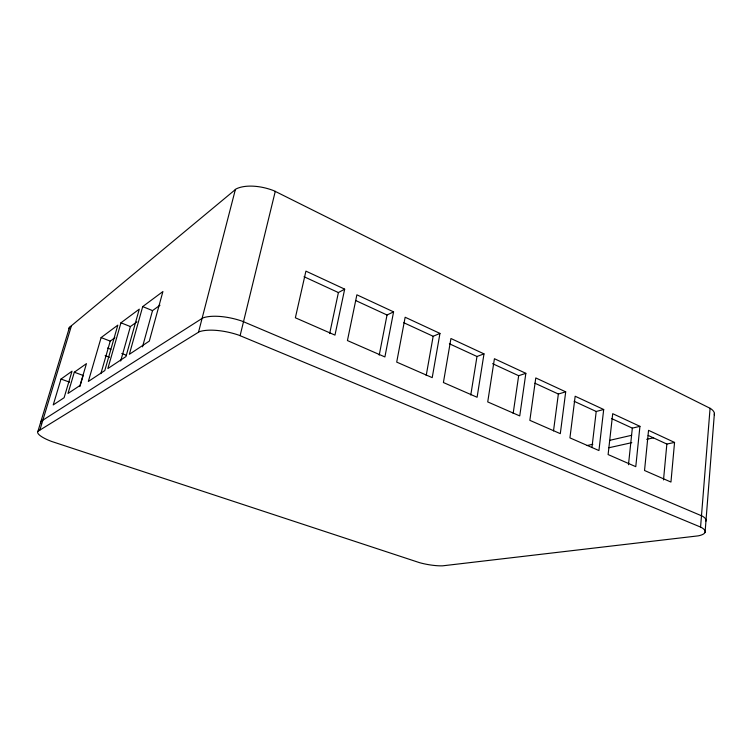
<?xml version="1.0" encoding="UTF-8"?>
<svg xmlns="http://www.w3.org/2000/svg" width="752" height="752" viewBox="0 0 752 752"><rect width="100%" height="100%" fill="white"/><g stroke="black" fill="none" stroke-linecap="round" stroke-linejoin="round"><path stroke-width="1.13" d="M705.066 532.341L714.4 413.356M700.573 527.067L238.657 335.091A35.983 13.075 14.3 0 0 199.327 331.717L37.769 431.404A25.906 6.27 14.9 0 0 51.493 441.405L419.541 562.665A20.727 4.437 10 0 0 442.655 565.824L698.232 535.856A28.698 7.511 6.3 0 0 701.287 527.415L700.573 527.067L710.076 408.289L273.916 190.726A34.263 16.835 15.8 0 0 236.194 188.884L69.278 327.515A25.013 8.31 16.6 0 0 69.015 328.784M674.553 442.42L670.953 482.051L644.53 470.498L648.544 430.332L674.553 442.42L666.855 444.056L648.186 435.446M663.508 479.936L666.855 444.056M639.933 426.328L635.778 466.672L608.114 454.565L612.711 413.685L639.933 426.328L632.338 428.132L611.461 418.507M628.475 464.745L632.338 428.132M603.696 409.492L598.94 450.551L569.931 437.871L575.167 396.238L603.696 409.492L596.214 411.476L574.105 401.277M591.946 447.572L596.214 411.476M565.711 391.839L560.306 433.66L529.85 420.34L535.781 377.936L565.711 391.839L558.36 394.02L534.935 383.219M553.51 430.905L558.36 394.02M525.855 373.321L519.745 415.922L487.728 401.916L494.421 358.723L525.855 373.321L518.664 375.709L492.588 363.677M513.165 413.403L518.664 375.709M483.997 353.872L477.097 397.263L443.407 382.533L450.937 338.513L483.997 353.872L476.984 356.486L449.386 343.758M470.78 395.007L476.984 356.486M439.958 333.409L432.212 377.636L396.708 362.107L405.149 317.241L439.958 333.409L433.161 336.276L403.777 322.721M426.205 375.53L433.161 336.276M393.587 311.864L384.902 356.946L347.433 340.562L356.88 294.812L393.587 311.864L387.026 314.994L355.743 300.565M379.224 355.123L387.026 314.994M344.679 289.135L334.969 335.11L295.367 317.786L305.914 271.134L344.679 289.135L338.4 292.566L329.658 333.597M240.114 335.627L275.279 191.318M198.556 332.064L235.414 189.372M142.513 346.851L152.524 310.614L159.979 305.227M142.711 306.59L129.353 354.314L149.31 341.098L162.911 291.541L142.711 306.59L152.524 310.614M120.677 361.035L130.397 326.565L136.92 321.865M120.95 322.805L107.874 368.536L125.96 356.561L139.28 309.157L120.95 322.805L130.397 326.565M100.871 373.65L110.234 341.117L114.953 337.714M101.116 337.582L88.332 381.48L104.791 370.576L117.82 325.137L101.116 337.582L110.234 341.117M79.881 386.603L83.162 375.455L74.316 372.221L68.009 393.465L80.022 385.466L86.433 363.639L74.316 372.221M61.006 379.064L53.232 404.914L64.108 397.714L72.004 371.197L61.006 379.064L69.579 382.148M37.976 431.178L69.513 327.214M39.894 430.003L71.515 325.541M587.162 445.541L592.867 444.225M609.966 440.287L631.633 435.295M608.913 447.75L631.802 442.655M646.682 439.337L653.554 437.814M105.13 355.63L109.51 357.294M107.545 348.026L110.835 349.285M121.796 353.487L126.176 355.17M304.043 276.727L338.4 292.566M710.076 408.289L710.772 408.693A27.608 9.889 4.3 0 1 714.287 414.897M41.022 423.63A25.822 6.467 15.1 0 1 40.768 421.505L202.89 317.917A35.823 13.461 14.4 0 1 242.069 321.132L702.199 516.06A28.595 7.746 6.1 0 1 705.949 521.117"/></g></svg>
